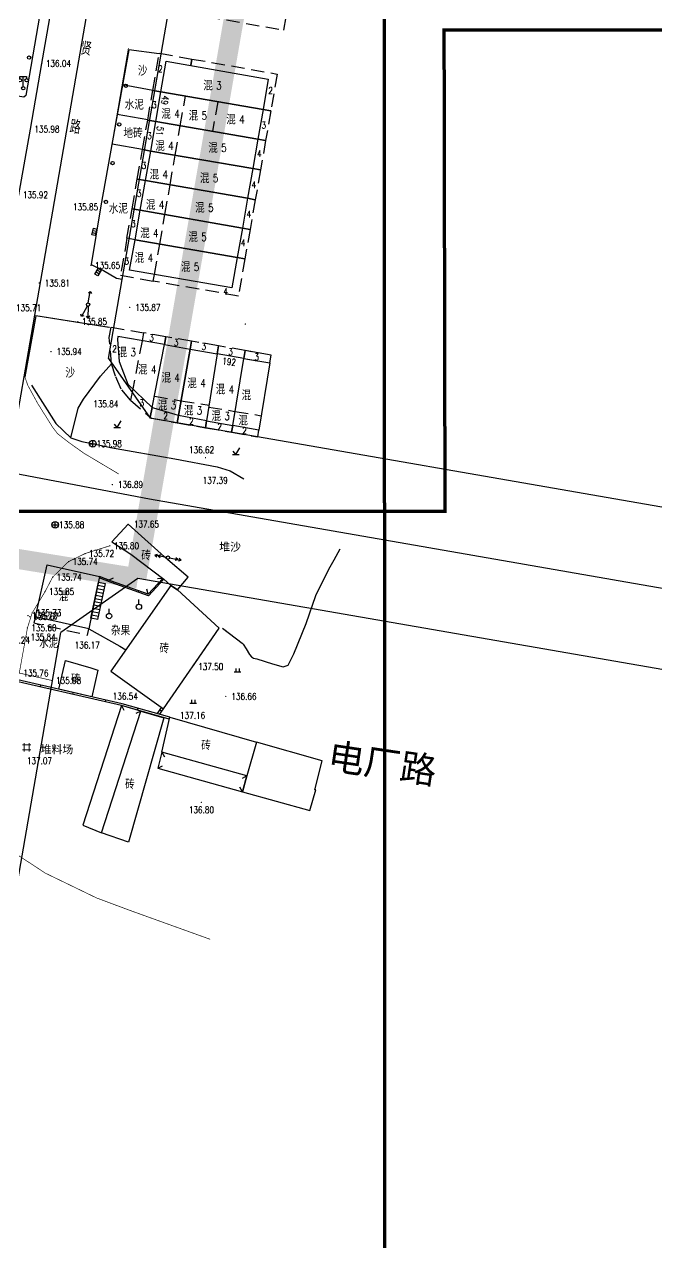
# Model space of a CAD drawing. Extents: x 529262 to 576451, y 2694391 to 2717535.
# Drawn here: x 563400.3 to 563495.1, y 2710457.1 to 2710639.8 of the extents above; entities that cross this region are included whole.
import ezdxf
from ezdxf.enums import TextEntityAlignment as Align
from ezdxf.xclip import XClip

# ---------------------------------------------------------------- set-up
doc = ezdxf.new("R2010")
doc.units = 0
doc.header["$XCLIPFRAME"] = 0
doc.linetypes.add('X2', pattern=[10, 8, -2])
doc.linetypes.add('X5', pattern=[3, 2, -1])
for name, color, linetype in [('COMPONENT', 8, 'Continuous'), ('DLDW', 8, 'Continuous'), ('DLSS', 4, 'Continuous'), ('DMTZ', 8, 'Continuous'), ('GCD', 8, 'Continuous'), ('GXYZ', 8, 'Continuous'), ('JMD', 8, 'Continuous'), ('PP-COM', 7, 'Continuous'), ('RD-中线', 40, 'Continuous'), ('RD-红线', 7, 'Continuous'), ('RD-路名', 7, 'Continuous'), ('ZBTZ', 8, 'Continuous'), ('ZJ', 7, 'Continuous'), ('污水管径标注_W10-', 202, 'Continuous')]:
    doc.layers.add(name, color=color, linetype=linetype)
doc.layers.add('SXSS', color=5, linetype='Continuous', lineweight=0)
doc.styles.add('HZ', font='rs.shx', dxfattribs={"width": 0.8, "bigfont": 'hztxt.shx'})
doc.styles.add('宋体', font='', dxfattribs={"width": 0.75})
doc.styles.add('黑体', font='simhei.ttf')
doc.styles.get('宋体').set_extended_font_data('SimSun')
doc.linetypes.add('10421', pattern='A,2,[150,AAA.SHX,S=0.5,R=0,X=0,Y=0.5],1e-11', length=2)
doc.linetypes.add('1161', pattern='A,0,[149,AAA.SHX,S=0.15,R=0,X=0,Y=0],-1.6', length=1.6)

# ---------------------------------------------------------------- blocks, each defined once
blk = doc.blocks.new('A$C19FD0107')
at = {"layer": 'RD-中线', "color": 8, "linetype": 'Continuous', "flags": 128}
blk.add_lwpolyline([(-7700.15, 15606.15), (-7604.06, 16159.91), (-7604.06, 16159.91), (-7596.39, 16204.1), (-7596.39, 16204.1), (-7583.8, 16276.68, 0.000297), (-7583.74, 16277.03), (-7578.34, 16308.34, -0.000153), (-7578.31, 16308.52), (-7563.37, 16394.93, -0.000362), (-7563.29, 16395.36), (-7551.51, 16462.95, -0.000187), (-7551.47, 16463.17), (-7534.02, 16562.75)], format="xyb", dxfattribs=at)
blk.add_lwpolyline([(-7453.22, 16156.07), (-7578.93, 16177.97), (-7600.23, 16181.99)], dxfattribs=at)
at = {"layer": 'RD-红线', "color": 8, "linetype": 'Continuous', "flags": 128}
for points in [[(-7585.09, 16199.04), (-7573.25, 16267.27), (-7571.88, 16275.16)], [(-7487.45, 16174.22), (-7495.49, 16175.62), (-7578.83, 16190.13)], [(-7497.15, 16151.55), (-7497.17, 16151.55), (-7580.65, 16166.09)], [(-7619.67, 15999.76), (-7618.81, 16004.68), (-7592.22, 16157.95)]]:
    blk.add_lwpolyline(points, dxfattribs=at)
at = {"layer": 'RD-红线', "color": 8}
blk.add_lwpolyline([(-7585.09, 16199.04), (-7578.82, 16190.13)], dxfattribs=at)
blk.add_lwpolyline([(-7580.65, 16166.09), (-7592.22, 16157.95, 0.414406)], format="xyb", dxfattribs=at)
blk = doc.blocks.new('gc123')
at = {"color": 8}
for p, q in [((-1, 0), (1, 0)), ((0, 0), (-0.8, 1)), ((0, 0), (1.2, 2))]:
    blk.add_line(p, q, dxfattribs=at)
blk = doc.blocks.new('gc125')
at = {"color": 8}
blk.add_line((0, 0.8), (0, 2.2), dxfattribs=at)
blk.add_circle((0, 0), 0.8, dxfattribs=at)
blk = doc.blocks.new('gc170')
at = {"color": 8, "linetype": 'Continuous'}
blk.add_circle((0, 0), 0.5, dxfattribs=at)
blk = doc.blocks.new('gc097')
at = {"color": 8}
for p, q in [((-1, 2.9), (-1, 3.5)), ((-1, 3.5), (1, 3.5)), ((0, 0.5), (0, 3.5)), ((1, 3.5), (1, 2.9))]:
    blk.add_line(p, q, dxfattribs=at)
for centre in [(-1, 2.4), (0, 0), (1, 2.4)]:
    blk.add_circle(centre, 0.5, dxfattribs=at)
blk = doc.blocks.new('gc041')
for p, q in [((-1, 0.5), (1, 0.5)), ((-1, -0.5), (-1, 0.5)), ((-0.33, 0.5), (-0.33, -0.5)), ((0.33, 0.5), (0.33, -0.5)), ((1, 0.5), (1, -0.5)), ((1, -0.5), (-1, -0.5))]:
    blk.add_line(p, q)
blk = doc.blocks.new('gc013b')
at = {"linetype": 'Continuous'}
blk.add_line((0.5, 0), (4, 0), dxfattribs=at)
at = {"linetype": 'Continuous', "flags": 128}
blk.add_lwpolyline([(3.5, 0.5), (4, 0), (3.5, -0.5)], dxfattribs=at)
blk = doc.blocks.new('gc146')
for p, q in [((-1.25, 0.75), (1.25, 0.75)), ((-0.75, -1.25), (-0.75, 1.25)), ((0.75, -1.25), (0.75, 1.25)), ((-1.25, -0.75), (1.25, -0.75))]:
    blk.add_line(p, q)
blk = doc.blocks.new('gc013a')
at = {"linetype": 'Continuous'}
blk.add_line((0.5, 0), (4, 0), dxfattribs=at)
at = {"linetype": 'Continuous', "flags": 128}
for points in [[(2.31, -0.4), (3, 0), (2.31, 0.4)], [(3.31, -0.4), (4, 0), (3.31, 0.4)]]:
    blk.add_lwpolyline(points, dxfattribs=at)
blk = doc.blocks.new('gc119')
at = {"color": 8}
for p, q in [((-1, 0), (1, 0)), ((-0.5, 1), (-0.5, 0)), ((0.5, 1), (0.5, 0))]:
    blk.add_line(p, q, dxfattribs=at)
blk = doc.blocks.new('GC200')
at = {"linetype": 'Continuous', "const_width": 0.2, "flags": 128}
blk.add_lwpolyline([(-0.1, 0, 1), (0.1, 0, 1)], format="xyb", close=True, dxfattribs=at)
blk = doc.blocks.new('gcbj0102')
for p, q in [((-1, 0), (1, 0)), ((0, -1), (0, 1))]:
    blk.add_line(p, q)
blk.add_circle((0, 0), 1)

msp = doc.modelspace()

# ---------------------------------------------------------------- linework, layer by layer
at = {"const_width": 0.5}
for points in [[(563084.122, 2711138.263), (562931.285, 2711138.054), (562931.608, 2710566.673), (563463.398, 2710566.758), (563463.263, 2710638.911), (563709.007, 2710638.866), (563708.877, 2711077.419), (563083.998, 2711074.669), (563084.122, 2711138.263)], [(563606.548, 2710897.61), (563454.196, 2710897.56), (563454.418, 2710327.012), (563986.146, 2710327.13), (563986.081, 2710399.056), (564231.875, 2710399.045), (564231.655, 2710837.782), (563606.85, 2710834.954), (563606.548, 2710897.61)]]:
    msp.add_lwpolyline(points, dxfattribs=at)
at = {"layer": 'DLSS', "linetype": 'Continuous'}
for points in [[(563388.355, 2710685.966), (563392.091, 2710684.256), (563395.76, 2710682.199), (563399.454, 2710679.521), (563402.995, 2710674.4), (563404.719, 2710670.721), (563406.162, 2710665.92), (563406.448, 2710663.363), (563400.512, 2710629.095), (563400.237, 2710628.824), (563396.717, 2710629.466), (563395.13, 2710629.917)], [(563420.536, 2710635.352), (563415.986, 2710635.967), (563411.793, 2710612.558), (563410.331, 2710603.752), (563412.197, 2710602.851), (563414.112, 2710601.693), (563414.969, 2710601.544), (563415.062, 2710602.075)], [(563413.062, 2710594.294), (563402.022, 2710596.053), (563400.376, 2710586.918)]]:
    msp.add_lwpolyline(points, dxfattribs=at)
at = {"layer": 'DLSS', "linetype": 'Continuous', "const_width": 0.1, "elevation": 24.543, "flags": 128}
for points in [[(563415.902, 2710636.219), (563410.293, 2710603.614)], [(563413.133, 2710561.576), (563409.407, 2710560.409), (563406.933, 2710559.205), (563404.543, 2710556.871), (563403.41, 2710554.7), (563401.475, 2710551.51), (563400.763, 2710549.256), (563399.544, 2710542.497), (563404.46, 2710541.374)]]:
    msp.add_lwpolyline(points, dxfattribs=at)
at = {"layer": 'DLSS', "linetype": 'Continuous', "const_width": 0.1}
for points in [[(563420.536, 2710635.352), (563415.986, 2710635.967), (563411.793, 2710612.558), (563410.331, 2710603.752), (563412.197, 2710602.851), (563414.112, 2710601.693), (563414.969, 2710601.544), (563415.062, 2710602.075)], [(563413.062, 2710594.294), (563402.022, 2710596.053), (563400.376, 2710586.918)]]:
    msp.add_lwpolyline(points, dxfattribs=at)
at = {"layer": 'DLSS', "linetype": 'X2', "const_width": 0.1, "flags": 128}
msp.add_lwpolyline([(563400.376, 2710586.918), (563400.819, 2710585.638), (563402.324, 2710582.89), (563404.598, 2710579.268), (563405.332, 2710578.344), (563407.005, 2710577.043), (563409.245, 2710575.447), (563414.448, 2710572.349)], dxfattribs=at)
at = {"layer": 'DLSS', "linetype": 'X2', "const_width": 0.1, "elevation": 136.422, "flags": 128}
msp.add_lwpolyline([(563393.316, 2710522.076), (563392.981, 2710520.124), (563393.237, 2710519.215), (563395.717, 2710517.551), (563403.458, 2710512.484), (563411.151, 2710508.76), (563416.179, 2710506.886), (563428.173, 2710502.568)], dxfattribs=at)
at = {"layer": 'DMTZ', "linetype": '10421', "elevation": 136.9, "flags": 128}
msp.add_lwpolyline([(563401.399, 2710585.67), (563405.038, 2710579.928), (563407.291, 2710577.765), (563408.912, 2710577.195), (563411.446, 2710576.703), (563413.232, 2710576.303), (563422.89, 2710574.637), (563429.239, 2710573.436), (563431.17, 2710572.812), (563433.225, 2710571.593)], dxfattribs=at)
at = {"layer": 'JMD', "linetype": 'Continuous'}
for p, q in [((563410.289, 2710550.704), (563411.4, 2710556.142)), ((563411.2, 2710555.163), (563412.204, 2710554.958)), ((563412.404, 2710555.937), (563411.293, 2710550.499)), ((563411.3, 2710555.652), (563412.304, 2710555.447)), ((563411.4, 2710556.142), (563412.404, 2710555.937)), ((563412.689, 2710556.314, 137.09), (563412.761, 2710556.5, 137.09)), ((563412.942, 2710556.43), (563413.668, 2710556.764)), ((563421.057, 2710556.682), (563420.26, 2710556.613)), ((563421.057, 2710556.682), (563420.26, 2710556.613)), ((563410.9, 2710553.693), (563411.903, 2710553.488)), ((563410.9, 2710553.693), (563411.903, 2710553.488)), ((563411, 2710554.183), (563412.003, 2710553.978)), ((563411.1, 2710554.673), (563412.104, 2710554.468)), ((563417.396, 2710554.629, 137.09), (563417.463, 2710554.818, 137.09)), ((563417.396, 2710554.629, 137.09), (563417.463, 2710554.818, 137.09)), ((563418.88, 2710554.317), (563418.688, 2710555.093)), ((563418.88, 2710554.317), (563418.688, 2710555.093)), ((563410.499, 2710551.733), (563411.503, 2710551.528)), ((563410.499, 2710551.733), (563411.503, 2710551.528)), ((563410.599, 2710552.223), (563411.603, 2710552.018)), ((563410.599, 2710552.223), (563411.603, 2710552.018)), ((563410.7, 2710552.713), (563411.703, 2710552.508)), ((563410.7, 2710552.713), (563411.703, 2710552.508)), ((563410.8, 2710553.203), (563411.803, 2710552.998)), ((563410.8, 2710553.203), (563411.803, 2710552.998)), ((563410.299, 2710550.754), (563411.303, 2710550.549)), ((563410.299, 2710550.754), (563411.303, 2710550.549)), ((563410.399, 2710551.243), (563411.403, 2710551.038)), ((563410.399, 2710551.243), (563411.403, 2710551.038)), ((563402.719, 2710540.695), (563402.652, 2710540.402)), ((563407.593, 2710539.581), (563407.526, 2710539.289)), ((563412.467, 2710538.467), (563412.401, 2710538.175)), ((563414.871, 2710537.611), (563415.248, 2710536.905)), ((563417.31, 2710537.228), (563417.228, 2710536.94)), ((563420.627, 2710536.953), (563420.9, 2710536.763)), ((563417.751, 2710536.791), (563417.045, 2710536.414)), ((563420.933, 2710530.631), (563421.332, 2710529.938)), ((563420.31, 2710528.205), (563421.006, 2710528.598)), ((563433.65, 2710527.055), (563432.953, 2710526.661)), ((563433.003, 2710524.683), (563432.603, 2710525.376))]:
    msp.add_line(p, q, dxfattribs=at)
at = {"layer": 'JMD', "linetype": 'X5'}
for points, elevation in [([(563423.883, 2710647.127), (563422.732, 2710647.341), (563421.739, 2710642.003), (563439.224, 2710638.906), (563440.15, 2710644.325), (563439.154, 2710644.495)], 136.366), ([(563420.786, 2710629.648), (563419.576, 2710629.86), (563420.55, 2710635.431), (563425.445, 2710634.567), (563425.272, 2710633.582)], 136.1), ([(563425.272, 2710633.582), (563425.445, 2710634.567), (563438.241, 2710632.309), (563437.273, 2710626.781), (563436.102, 2710626.986)], 136.286), ([(563420.034, 2710625.206), (563418.8, 2710625.422), (563419.576, 2710629.86), (563420.786, 2710629.648)], 136.275), ([(563436.102, 2710626.986), (563437.273, 2710626.781), (563436.497, 2710622.348), (563435.327, 2710622.553)], 136.275), ([(563419.256, 2710620.77), (563418.024, 2710620.985), (563418.8, 2710625.422), (563420.034, 2710625.206)], 136.466), ([(563418.464, 2710616.33), (563417.248, 2710616.543), (563418.025, 2710620.99), (563419.256, 2710620.77)], 136.466), ([(563435.327, 2710622.553), (563436.497, 2710622.348), (563435.723, 2710617.925), (563434.563, 2710618.128)], 136.275), ([(563434.563, 2710618.128), (563435.723, 2710617.925), (563434.943, 2710613.472), (563433.772, 2710613.677)], 136.466), ([(563417.696, 2710611.908), (563416.475, 2710612.121), (563417.248, 2710616.543), (563418.464, 2710616.33)], -526.912), ([(563417.696, 2710611.908), (563416.475, 2710612.121), (563417.248, 2710616.543), (563418.464, 2710616.33)], -526.912), ([(563433.772, 2710613.677), (563434.943, 2710613.472), (563434.162, 2710609.01), (563433.02, 2710609.21)], 136.466), ([(563433.772, 2710613.677), (563434.943, 2710613.472), (563434.162, 2710609.01), (563433.02, 2710609.21)], 136.466), ([(563416.902, 2710607.47), (563415.698, 2710607.68), (563416.475, 2710612.121), (563417.696, 2710611.908)], 136.241), ([(563416.902, 2710607.47), (563415.698, 2710607.68), (563416.475, 2710612.121), (563417.696, 2710611.908)], 136.241), ([(563433.02, 2710609.21), (563434.162, 2710609.01), (563433.391, 2710604.607), (563432.226, 2710604.802)], -527.165), ([(563433.02, 2710609.21), (563434.162, 2710609.01), (563433.391, 2710604.607), (563432.226, 2710604.802)], -527.165), ([(563416.902, 2710607.47), (563415.698, 2710607.68), (563414.729, 2710602.134), (563419.64, 2710601.267), (563419.816, 2710602.268)], 136.241), ([(563416.902, 2710607.47), (563415.698, 2710607.68), (563414.729, 2710602.134), (563419.64, 2710601.267), (563419.816, 2710602.268)], 136.241), ([(563432.226, 2710604.802), (563433.391, 2710604.607), (563432.412, 2710599.012), (563419.64, 2710601.267), (563419.816, 2710602.268)], 136.241), ([(563432.226, 2710604.802), (563433.391, 2710604.607), (563432.412, 2710599.012), (563419.64, 2710601.267), (563419.816, 2710602.268)], 136.241), ([(563421.319, 2710591.753), (563421.522, 2710592.92), (563418.173, 2710593.505), (563417.966, 2710592.32)], 136.186), ([(563421.319, 2710591.753), (563421.522, 2710592.92), (563418.173, 2710593.505), (563417.966, 2710592.32)], 136.186), ([(563425.158, 2710591.076), (563425.363, 2710592.25), (563421.522, 2710592.92), (563421.319, 2710591.753)], 136.186), ([(563425.158, 2710591.076), (563425.363, 2710592.25), (563421.522, 2710592.92), (563421.319, 2710591.753)], 136.186), ([(563429.215, 2710590.361), (563429.421, 2710591.542), (563425.363, 2710592.25), (563425.158, 2710591.076)], 136.207), ([(563429.215, 2710590.361), (563429.421, 2710591.542), (563425.363, 2710592.25), (563425.158, 2710591.076)], 136.207), ([(563433.216, 2710589.671), (563433.42, 2710590.843), (563429.421, 2710591.542), (563429.215, 2710590.361)], 136.194), ([(563433.216, 2710589.671), (563433.42, 2710590.843), (563429.421, 2710591.542), (563429.215, 2710590.361)], 136.194), ([(563435.381, 2710590.501), (563433.42, 2710590.843), (563433.216, 2710589.671)], 136.194), ([(563437.124, 2710588.997), (563437.327, 2710590.162), (563433.42, 2710590.843), (563433.216, 2710589.671)], 136.194), ([(563423.404, 2710581.125), (563423.211, 2710580.023), (563427.453, 2710579.285), (563427.636, 2710580.33)], 136.259), ([(563423.404, 2710581.125), (563423.211, 2710580.023), (563427.453, 2710579.285), (563427.636, 2710580.33)], 136.259), ([(563427.636, 2710580.33), (563427.453, 2710579.285), (563431.369, 2710578.602), (563431.55, 2710579.632)], 136.207), ([(563427.636, 2710580.33), (563427.453, 2710579.285), (563431.369, 2710578.602), (563431.55, 2710579.632)], 136.207), ([(563431.55, 2710579.632), (563431.369, 2710578.602), (563433.973, 2710578.149)], 136.194), ([(563431.55, 2710579.632), (563431.369, 2710578.602), (563435.306, 2710577.916), (563435.485, 2710578.934)], 136.194)]:
    msp.add_lwpolyline(points, dxfattribs=dict(at, elevation=elevation))
at = {"layer": 'JMD', "linetype": 'Continuous', "flags": 128}
for points, elevation in [([(563436.866, 2710631.541), (563436.102, 2710626.986), (563420.786, 2710629.648), (563421.583, 2710634.232)], 136.1), ([(563436.102, 2710626.986), (563435.327, 2710622.553), (563420.034, 2710625.206), (563420.786, 2710629.648)], 136.275), ([(563435.327, 2710622.553), (563434.563, 2710618.128), (563419.256, 2710620.77), (563420.034, 2710625.206)], 136.474), ([(563434.563, 2710618.128), (563433.772, 2710613.677), (563418.464, 2710616.33), (563419.256, 2710620.77)], 136.466), ([(563434.563, 2710618.128), (563433.772, 2710613.677), (563418.464, 2710616.33), (563419.256, 2710620.77)], 136.466), ([(563433.772, 2710613.677), (563433.02, 2710609.21), (563417.696, 2710611.908), (563418.464, 2710616.33), (563433.772, 2710613.677)], -526.912), ([(563433.772, 2710613.677), (563433.02, 2710609.21), (563417.696, 2710611.908), (563418.464, 2710616.33), (563433.772, 2710613.677)], -526.912), ([(563433.02, 2710609.21), (563432.226, 2710604.802), (563416.902, 2710607.47), (563417.696, 2710611.908)], -527.165), ([(563433.02, 2710609.21), (563432.226, 2710604.802), (563416.902, 2710607.47), (563417.696, 2710611.908)], -527.165), ([(563416.902, 2710607.47), (563432.226, 2710604.802), (563431.405, 2710600.231), (563416.074, 2710602.926)], 136.241), ([(563416.902, 2710607.47), (563432.226, 2710604.802), (563431.405, 2710600.231), (563416.074, 2710602.926)], 136.241), ([(563421.319, 2710591.753), (563414.306, 2710592.94), (563414.26, 2710592.529), (563414.537, 2710589.222), (563415.833, 2710585.821), (563419.467, 2710582.297), (563421.319, 2710591.753)], 136.186), ([(563421.319, 2710591.753), (563414.306, 2710592.94), (563414.26, 2710592.529), (563414.537, 2710589.222), (563415.833, 2710585.821), (563419.467, 2710582.297), (563421.319, 2710591.753)], 136.186), ([(563421.319, 2710591.753), (563425.158, 2710591.076), (563423.404, 2710581.125), (563419.714, 2710582.231), (563419.467, 2710582.297), (563421.319, 2710591.753)], 136.186), ([(563421.319, 2710591.753), (563425.158, 2710591.076), (563423.404, 2710581.125), (563419.714, 2710582.231), (563419.467, 2710582.297), (563421.319, 2710591.753)], 136.186), ([(563427.636, 2710580.33), (563423.404, 2710581.125), (563425.158, 2710591.076), (563429.215, 2710590.361)], 136.207), ([(563427.636, 2710580.33), (563423.404, 2710581.125), (563425.158, 2710591.076), (563429.215, 2710590.361)], 136.207), ([(563429.215, 2710590.361), (563427.636, 2710580.33), (563431.55, 2710579.632), (563433.216, 2710589.671)], 136.207), ([(563429.215, 2710590.361), (563427.636, 2710580.33), (563431.55, 2710579.632), (563433.216, 2710589.671)], 136.207), ([(563433.216, 2710589.671), (563437.124, 2710588.997), (563435.485, 2710578.934), (563431.55, 2710579.632)], 136.194), ([(563424.859, 2710556.861), (563421.823, 2710559.477), (563415.888, 2710564.809), (563413.415, 2710562.183), (563416.273, 2710560.34), (563421.217, 2710556.56), (563422.257, 2710555.629), (563423.278, 2710554.986)], 137.588), ([(563424.859, 2710556.861), (563421.823, 2710559.477), (563415.888, 2710564.809), (563413.415, 2710562.183), (563416.273, 2710560.34), (563421.217, 2710556.56), (563422.257, 2710555.629), (563423.278, 2710554.986)], 137.588), ([(563403.728, 2710558.74), (563411.567, 2710556.959), (563409.964, 2710549.11), (563401.951, 2710550.915)], 136.377), ([(563417.751, 2710536.791), (563414.871, 2710537.611), (563409.052, 2710519.662), (563411.857, 2710518.537)], 136.609), ([(563421.244, 2710535.796), (563415.928, 2710517.125), (563411.857, 2710518.537), (563417.751, 2710536.791)], 136.493), ([(563433.65, 2710527.055), (563420.933, 2710530.631), (563422.119, 2710535.859), (563435.103, 2710532.147)], 137.824), ([(563435.103, 2710532.147), (563433.65, 2710527.055), (563433.003, 2710524.683), (563443.142, 2710521.872), (563444.023, 2710524.958), (563443.868, 2710525.002), (563444.963, 2710529.328)], 137.824), ([(563420.933, 2710530.631), (563420.31, 2710528.205), (563420.31, 2710528.205), (563433.003, 2710524.683), (563433.65, 2710527.055)], -526.814)]:
    msp.add_lwpolyline(points, close=True, dxfattribs=dict(at, elevation=elevation))
at = {"layer": 'JMD', "linetype": 'X5', "flags": 128}
for points, elevation in [([(563423.695, 2710624.571), (563424.466, 2710629.008)], 136.286), ([(563429.306, 2710628.167), (563428.536, 2710623.731)], 136.1), ([(563422.926, 2710620.137), (563423.695, 2710624.571)], 136.286), ([(563422.158, 2710615.69), (563422.926, 2710620.137)], 136.286), ([(563421.39, 2710611.258), (563422.158, 2710615.69)], 136.286), ([(563421.39, 2710611.258), (563422.158, 2710615.69)], 136.286), ([(563420.61, 2710606.824), (563421.39, 2710611.258)], 136.286), ([(563420.61, 2710606.824), (563421.39, 2710611.258)], 136.286), ([(563419.816, 2710602.268), (563420.61, 2710606.824)], 136.286), ([(563419.816, 2710602.268), (563420.61, 2710606.824)], 136.286), ([(563419.804, 2710584.018), (563423.79, 2710583.315)], 136.186), ([(563419.804, 2710584.018), (563423.79, 2710583.315)], 136.186), ([(563423.79, 2710583.315), (563428.001, 2710582.653)], 136.186), ([(563423.79, 2710583.315), (563428.001, 2710582.653)], 136.186), ([(563427.959, 2710582.381), (563431.897, 2710581.728)], 136.207), ([(563427.959, 2710582.381), (563431.897, 2710581.728)], 136.207), ([(563431.897, 2710581.728), (563434.335, 2710581.331)], 136.207), ([(563431.897, 2710581.728), (563435.835, 2710581.086)], 136.207), ([(563401.951, 2710550.915), (563401.745, 2710550.001), (563409.758, 2710548.196), (563409.964, 2710549.11)], 136.377)]:
    msp.add_lwpolyline(points, dxfattribs=dict(at, elevation=elevation))
at = {"layer": 'JMD', "linetype": 'X5'}
for points in [[(563416.556, 2710585.12), (563416.226, 2710583.435), (563414.818, 2710585.062), (563413.957, 2710586.998), (563413.382, 2710588.839), (563413.04, 2710592.811), (563413.303, 2710594.355), (563418.173, 2710593.505), (563417.966, 2710592.32)], [(563416.556, 2710585.12), (563416.226, 2710583.435), (563414.818, 2710585.062), (563413.957, 2710586.998), (563413.382, 2710588.839), (563413.04, 2710592.811), (563413.303, 2710594.355), (563418.173, 2710593.505), (563417.966, 2710592.32)], [(563416.556, 2710585.12), (563416.226, 2710583.435), (563419.186, 2710580.866), (563419.467, 2710582.297)], [(563416.556, 2710585.12), (563416.226, 2710583.435), (563419.186, 2710580.866), (563419.467, 2710582.297)], [(563419.467, 2710582.297), (563419.186, 2710580.866), (563419.39, 2710580.689), (563423.211, 2710580.023), (563423.404, 2710581.125)], [(563419.467, 2710582.297), (563419.186, 2710580.866), (563419.39, 2710580.689), (563423.211, 2710580.023), (563423.404, 2710581.125)]]:
    msp.add_lwpolyline(points, dxfattribs=at)
at = {"layer": 'JMD', "linetype": 'X5', "flags": 128}
msp.add_lwpolyline([(563417.966, 2710592.32), (563416.556, 2710585.12)], dxfattribs=at)
msp.add_lwpolyline([(563417.966, 2710592.32), (563416.556, 2710585.12)], dxfattribs=at)
at = {"layer": 'JMD', "linetype": 'Continuous', "flags": 128}
for points, elevation in [([(563434.09, 2710579.181), (563431.55, 2710579.632), (563433.216, 2710589.671), (563435.246, 2710589.321)], 136.194), ([(563421.057, 2710556.682), (563418.88, 2710554.317), (563413.374, 2710556.264), (563411.567, 2710556.959)], 137.09), ([(563421.217, 2710556.56), (563418.938, 2710554.084), (563413.305, 2710556.076), (563411.527, 2710556.763)], 137.09), ([(563422.052, 2710535.566), (563422.036, 2710535.571)], 137.824)]:
    msp.add_lwpolyline(points, dxfattribs=dict(at, elevation=elevation))
for points in [[(563422.257, 2710555.629), (563422.257, 2710555.629), (563413.267, 2710542.767), (563421.157, 2710537.132), (563429.502, 2710549.211), (563423.278, 2710554.986), (563422.257, 2710555.629)], [(563406.452, 2710544.372), (563410.266, 2710543.284), (563411.31, 2710542.902), (563410.404, 2710538.939), (563405.468, 2710540.067)]]:
    msp.add_lwpolyline(points, close=True, dxfattribs=at)
for points in [[(563425.413, 2710543.293), (563429.502, 2710549.211), (563423.278, 2710554.986), (563422.257, 2710555.629), (563422.257, 2710555.629), (563414.568, 2710544.628)], [(563422.119, 2710535.859), (563414.954, 2710537.899), (563396.21, 2710542.182)], [(563422.036, 2710535.571), (563414.879, 2710537.608), (563396.463, 2710541.817)], [(563420.251, 2710536.391), (563420.25, 2710536.41), (563420.886, 2710537.325)], [(563420.576, 2710536.298), (563421.159, 2710537.136)], [(563422.051, 2710535.62), (563422.051, 2710535.62)]]:
    msp.add_lwpolyline(points, dxfattribs=at)
at = {"layer": 'PP-COM', "color": 8, "const_width": 3}
msp.add_lwpolyline([(563417.341, 2710556.693), (562978.055, 2710627.629), (563025.329, 2710860.726), (563456.913, 2710785.203), (563417.116, 2710556.733)], dxfattribs=at)
at = {"layer": 'ZBTZ', "linetype": '1161', "flags": 128}
for points, elevation in [([(563419.577, 2710629.865), (563415.038, 2710630.678)], 136.36), ([(563418.801, 2710625.427), (563414.244, 2710626.243)], 136.5), ([(563418.025, 2710620.99), (563413.45, 2710621.81)], 136.371), ([(563407.291, 2710577.765), (563408.399, 2710582.187), (563409.157, 2710583.57), (563411.706, 2710587.024), (563413.382, 2710588.839)], 136.628), ([(563407.291, 2710577.765), (563408.399, 2710582.187), (563409.157, 2710583.57), (563411.706, 2710587.024), (563413.382, 2710588.839)], 136.628), ([(563430.039, 2710549.243), (563432.964, 2710546.986), (563433.132, 2710546.812), (563433.596, 2710546.143), (563434.088, 2710545.261), (563434.358, 2710544.899), (563434.697, 2710544.73), (563435.194, 2710544.639), (563437.507, 2710543.859), (563439.115, 2710543.447), (563439.875, 2710543.698), (563440.723, 2710545.357), (563442.597, 2710549.908), (563444.009, 2710554.131), (563445.989, 2710558.09), (563446.759, 2710559.46), (563447.655, 2710561.136)], 137.082), ([(563409.964, 2710549.11), (563414.617, 2710546.501), (563415.519, 2710545.99)], 136.169), ([(563409.964, 2710549.11), (563414.617, 2710546.501), (563415.519, 2710545.99)], 136.169), ([(563430.039, 2710549.243), (563430.625, 2710548.79)], 137.082)]:
    msp.add_lwpolyline(points, dxfattribs=dict(at, elevation=elevation))
at = {"layer": '污水管径标注_W10-'}
msp.add_lwpolyline([(563396.027, 2710594.492), (563399.478, 2710614.192), (563401.203, 2710624.042), (563402.929, 2710633.892), (563406.38, 2710653.592), (563409.831, 2710673.292), (563411.625, 2710683.53), (563416.802, 2710713.08), (563420.185, 2710732.392), (563421.979, 2710742.63), (563423.636, 2710752.092), (563427.155, 2710772.18)], dxfattribs=at)

# ---------------------------------------------------------------- block references
at = {"layer": 'COMPONENT', "linetype": 'Continuous', "xscale": 0.5, "yscale": 0.5}
for p in [(563410.555, 2710576.888, 135.98), (563404.92, 2710564.722, 135.88)]:
    msp.add_blockref('gcbj0102', p, dxfattribs=at)
at = {"layer": 'DLDW', "color": 252, "linetype": 'Continuous', "xscale": 0.5, "yscale": 0.5, "zscale": 0.5}
msp.add_blockref('gc097', (563400.139, 2710630.18), dxfattribs=at)
at = {"layer": 'GCD', "linetype": 'Continuous'}
ref = msp.add_blockref('GC200', (563402.926, 2710633.902, 136.04), dxfattribs=dict(at, xscale=0.5, yscale=0.5, zscale=0.5))
ref.add_attrib('height', '136.04', dxfattribs={"linetype": 'Continuous', "height": 1, "style": 'HZ', "width": 0.8}).set_placement((563403.526, 2710633.902, 136.04), align=Align.MIDDLE_LEFT)
ref = msp.add_blockref('GC200', (563401.209, 2710624.055, 135.98), dxfattribs=dict(at, xscale=0.5, yscale=0.5, zscale=0.5))
ref.add_attrib('height', '135.98', dxfattribs={"linetype": 'Continuous', "height": 1, "style": 'HZ', "width": 0.8}).set_placement((563401.809, 2710624.055, 135.98), align=Align.MIDDLE_LEFT)
ref = msp.add_blockref('GC200', (563399.478, 2710614.19, 135.92), dxfattribs=dict(at, xscale=0.5, yscale=0.5, zscale=0.5))
ref.add_attrib('height', '135.92', dxfattribs={"linetype": 'Continuous', "height": 1, "style": 'HZ', "width": 0.8}).set_placement((563400.078, 2710614.19, 135.92), align=Align.MIDDLE_LEFT)
at = {"layer": 'GCD', "linetype": 'Continuous', "xscale": 0.5, "yscale": 0.5, "zscale": 0.5}
for p in [(563411.793, 2710612.558, 135.846), (563402.531, 2710600.973, 135.813), (563416.102, 2710597.32, 135.874), (563433.449, 2710594.812, 135.902), (563404.3, 2710590.694, 135.944), (563427.474, 2710574.799, 136.621), (563413.499, 2710570.754, 136.889), (563430.517, 2710538.983, 136.658), (563426.843, 2710523.104, 136.802)]:
    msp.add_blockref('GC200', p, dxfattribs=at)
at = {"layer": 'GCD', "linetype": 'Continuous', "xscale": 0.5, "yscale": 0.5}
for p in [(563432.226, 2710604.802, 136.416), (563409.157, 2710583.57, 135.842), (563431.17, 2710572.812, 137.392), (563415.888, 2710564.809, 137.648), (563409.964, 2710549.11, 136.169), (563425.537, 2710543.451, 137.495), (563414.954, 2710537.899, 136.538), (563422.119, 2710535.859, 137.156)]:
    msp.add_blockref('GC200', p, dxfattribs=at)
at = {"layer": 'GCD', "linetype": 'Continuous'}
ref = msp.add_blockref('GC200', (563410.293, 2710603.614, 135.654), dxfattribs=dict(at, xscale=0.5, yscale=0.5, zscale=0.5))
ref.add_attrib('height', '135.65', dxfattribs={"linetype": 'Continuous', "height": 1, "style": 'HZ', "width": 0.8}).set_placement((563410.893, 2710603.614, 135.654), align=Align.MIDDLE_LEFT)
ref = msp.add_blockref('GC200', (563398.448, 2710597.269, 135.705), dxfattribs=dict(at, xscale=0.5, yscale=0.5, zscale=0.5))
ref.add_attrib('height', '135.71', dxfattribs={"linetype": 'Continuous', "height": 1, "style": 'HZ', "width": 0.8}).set_placement((563399.048, 2710597.269, 135.705), align=Align.MIDDLE_LEFT)
ref = msp.add_blockref('GC200', (563408.333, 2710595.203, 135.849), dxfattribs=dict(at, xscale=0.5, yscale=0.5, zscale=0.5))
ref.add_attrib('height', '135.85', dxfattribs={"linetype": 'Continuous', "height": 1, "style": 'HZ', "width": 0.8}).set_placement((563408.933, 2710595.203, 135.849), align=Align.MIDDLE_LEFT)
ref = msp.add_blockref('GC200', (563410.555, 2710576.888, 135.98), dxfattribs=dict(at, xscale=0.5, yscale=0.5, zscale=0.5))
ref.add_attrib('height', '135.98', dxfattribs={"linetype": 'Continuous', "height": 1, "style": 'HZ', "width": 0.8}).set_placement((563411.155, 2710576.888, 135.98), align=Align.MIDDLE_LEFT)
ref = msp.add_blockref('GC200', (563404.92, 2710564.722, 135.88), dxfattribs=dict(at, xscale=0.5, yscale=0.5, zscale=0.5))
ref.add_attrib('height', '135.88', dxfattribs={"linetype": 'Continuous', "height": 1, "style": 'HZ', "width": 0.8}).set_placement((563405.52, 2710564.722, 135.88), align=Align.MIDDLE_LEFT)
ref = msp.add_blockref('GC200', (563409.407, 2710560.409, 135.715), dxfattribs=dict(at, xscale=0.5, yscale=0.5, zscale=0.5))
ref.add_attrib('height', '135.72', dxfattribs={"linetype": 'Continuous', "height": 1, "style": 'HZ', "width": 0.8}).set_placement((563410.007, 2710560.409, 135.715), align=Align.MIDDLE_LEFT)
ref = msp.add_blockref('GC200', (563413.133, 2710561.576, 135.801), dxfattribs=dict(at, xscale=0.5, yscale=0.5, zscale=0.5))
ref.add_attrib('height', '135.80', dxfattribs={"linetype": 'Continuous', "height": 1, "style": 'HZ', "width": 0.8}).set_placement((563413.733, 2710561.576, 135.801), align=Align.MIDDLE_LEFT)
ref = msp.add_blockref('GC200', (563406.933, 2710559.205, 135.738), dxfattribs=dict(at, xscale=0.5, yscale=0.5, zscale=0.5))
ref.add_attrib('height', '135.74', dxfattribs={"linetype": 'Continuous', "height": 1, "style": 'HZ', "width": 0.8}).set_placement((563407.533, 2710559.205, 135.738), align=Align.MIDDLE_LEFT)
ref = msp.add_blockref('GC200', (563404.543, 2710556.871, 135.741), dxfattribs=dict(at, xscale=0.5, yscale=0.5, zscale=0.5))
ref.add_attrib('height', '135.74', dxfattribs={"linetype": 'Continuous', "height": 1, "style": 'HZ', "width": 0.8}).set_placement((563405.143, 2710556.871, 135.741), align=Align.MIDDLE_LEFT)
ref = msp.add_blockref('GC200', (563403.41, 2710554.7, 135.851), dxfattribs=dict(at, xscale=0.5, yscale=0.5, zscale=0.5))
ref.add_attrib('height', '135.85', dxfattribs={"linetype": 'Continuous', "height": 1, "style": 'HZ', "width": 0.8}).set_placement((563404.01, 2710554.7, 135.851), align=Align.MIDDLE_LEFT)
ref = msp.add_blockref('GC200', (563400.85, 2710551.108, 135.717), dxfattribs=dict(at, xscale=0.5, yscale=0.5, zscale=0.5))
ref.add_attrib('height', '135.72', dxfattribs={"linetype": 'Continuous', "height": 1, "style": 'HZ', "width": 0.8}).set_placement((563401.45, 2710551.108, 135.717), align=Align.MIDDLE_LEFT)
ref = msp.add_blockref('GC200', (563401.122, 2710550.958, 135.667), dxfattribs=dict(at, xscale=0.5, yscale=0.5, zscale=0.5))
ref.add_attrib('height', '135.67', dxfattribs={"linetype": 'Continuous', "height": 1, "style": 'HZ', "width": 0.8}).set_placement((563401.722, 2710550.958, 135.667), align=Align.MIDDLE_LEFT)
ref = msp.add_blockref('GC200', (563401.475, 2710551.51, 135.728), dxfattribs=dict(at, xscale=0.5, yscale=0.5, zscale=0.5))
ref.add_attrib('height', '135.73', dxfattribs={"linetype": 'Continuous', "height": 1, "style": 'HZ', "width": 0.8}).set_placement((563402.075, 2710551.51, 135.728), align=Align.MIDDLE_LEFT)
ref = msp.add_blockref('GC200', (563400.763, 2710549.256, 135.597), dxfattribs=dict(at, xscale=0.5, yscale=0.5, zscale=0.5))
ref.add_attrib('height', '135.60', dxfattribs={"linetype": 'Continuous', "height": 1, "style": 'HZ', "width": 0.8}).set_placement((563401.363, 2710549.256, 135.597), align=Align.MIDDLE_LEFT)
ref = msp.add_blockref('GC200', (563400.633, 2710547.888, 135.84), dxfattribs=dict(at, xscale=0.5, yscale=0.5, zscale=0.5))
ref.add_attrib('height', '135.84', dxfattribs={"linetype": 'Continuous', "height": 1, "style": 'HZ', "width": 0.8}).set_placement((563401.233, 2710547.888, 135.84), align=Align.MIDDLE_LEFT)
ref = msp.add_blockref('GC200', (563399.544, 2710542.497, 135.759), dxfattribs=dict(at, xscale=0.5, yscale=0.5, zscale=0.5))
ref.add_attrib('height', '135.76', dxfattribs={"linetype": 'Continuous', "height": 1, "style": 'HZ', "width": 0.8}).set_placement((563400.144, 2710542.497, 135.759), align=Align.MIDDLE_LEFT)
ref = msp.add_blockref('GC200', (563404.46, 2710541.374, 135.983), dxfattribs=dict(at, xscale=0.5, yscale=0.5, zscale=0.5))
ref.add_attrib('height', '135.98', dxfattribs={"linetype": 'Continuous', "height": 1, "style": 'HZ', "width": 0.8}).set_placement((563405.06, 2710541.374, 135.983), align=Align.MIDDLE_LEFT)
at = {"layer": 'GXYZ', "linetype": 'Continuous'}
for name, p, xscale, yscale, zscale, rotation in [('gc041', (563410.812, 2710608.645), 0.4999999998761745, 0.4999999998761745, 0.4999999998761745, 75.15788608872958), ('gc041', (563411.36, 2710602.617), 0.4999999999390561, 0.4999999999390561, 0.4999999999390561, 240.4176757538355), ('gc013b', (563409.857, 2710597.735), 0.5000000000435475, 0.5000000000435475, 0.5000000000435475, 80.30421559891124), ('gc013b', (563409.857, 2710597.735), 0.5000000002124146, 0.5000000002124146, 0.5000000002124146, 241.2977735078115), ('gc013b', (563409.857, 2710597.735), 0.4999999999972079, 0.4999999999972079, 0.4999999999972079, 269.7858783938564), ('gc013a', (563421.847, 2710559.798), 0.49999999998825, 0.49999999998825, 0.49999999998825, 169.7401467216841), ('gc013a', (563421.847, 2710559.798), 0.4999999999698485, 0.4999999999698485, 0.4999999999698485, 349.6725006257297)]:
    msp.add_blockref(name, p, dxfattribs=dict(at, xscale=xscale, yscale=yscale, zscale=zscale, rotation=rotation))
at = {"layer": 'GXYZ', "linetype": 'Continuous', "xscale": 0.5, "yscale": 0.5, "zscale": 0.5}
for p in [(563409.857, 2710597.735), (563409.857, 2710597.735), (563409.857, 2710597.735), (563409.857, 2710597.735), (563421.847, 2710559.798), (563421.847, 2710559.798), (563421.847, 2710559.798)]:
    msp.add_blockref('gc170', p, dxfattribs=at)
at = {"layer": 'PP-COM'}
ref = msp.add_blockref('A$C19FD0107', (570997.993, 2694390.603), dxfattribs=at)
XClip(ref).set_block_clipping_path([(-9366.4383134884, 14428.6043910822), (-3328.4480743363, 17452.7484863754)])
at = {"layer": 'SXSS', "color": 8, "linetype": 'Continuous', "xscale": 0.5, "yscale": 0.5, "zscale": 0.5}
msp.add_blockref('gc146', (563400.67, 2710531.332), dxfattribs=at)
at = {"layer": 'ZBTZ', "linetype": 'Continuous'}
for p, xscale, yscale, zscale, rotation in [((563401.016, 2710634.786), 0.499999999956062, 0.499999999956062, 0.499999999956062, 260.1725827451389), ((563415.53, 2710630.57), 0.4999999998393497, 0.4999999998393497, 0.4999999998393497, 80.2293823100325), ((563414.529, 2710624.761), 0.4999999998393497, 0.4999999998393497, 0.4999999998393497, 80.2293823100325), ((563413.529, 2710618.952), 0.4999999998393497, 0.4999999998393497, 0.4999999998393497, 80.2293823100325), ((563412.529, 2710613.143), 0.4999999998393497, 0.4999999998393497, 0.4999999998393497, 80.2293823100325), ((563412.529, 2710613.143), 0.4999999998393497, 0.4999999998393497, 0.4999999998393497, 80.2293823100325)]:
    msp.add_blockref('gc170', p, dxfattribs=dict(at, xscale=xscale, yscale=yscale, zscale=zscale, rotation=rotation))
at = {"layer": 'ZBTZ', "linetype": 'Continuous', "xscale": 0.5, "yscale": 0.5}
for name, p in [('gc123', (563414.236, 2710579.319)), ('gc123', (563414.236, 2710579.319)), ('gc123', (563432.035, 2710575.243)), ('gc123', (563432.035, 2710575.243)), ('gc125', (563417.484, 2710552.419)), ('gc125', (563417.484, 2710552.419)), ('gc125', (563413.012, 2710551.044)), ('gc125', (563413.012, 2710551.044)), ('gc119', (563432.284, 2710542.683)), ('gc119', (563425.607, 2710537.958))]:
    msp.add_blockref(name, p, dxfattribs=at)

# ---------------------------------------------------------------- texts
at = {"layer": 'GCD', "linetype": 'Continuous', "style": 'HZ', "width": 0.8}
for s, p in [('135.85', (563409.485, 2710612.381)), ('135.81', (563405.256, 2710600.973)), ('135.87', (563418.827, 2710597.32)), ('135.94', (563407.025, 2710590.694)), ('135.84', (563412.52, 2710582.84)), ('136.62', (563426.889, 2710575.942)), ('137.39', (563428.93, 2710571.387)), ('136.89', (563416.224, 2710570.754)), ('137.65', (563418.613, 2710564.809)), ('136.24', (563399.262, 2710547.436)), ('136.17', (563409.74, 2710546.678)), ('137.50', (563428.262, 2710543.451)), ('136.54', (563415.448, 2710539.008)), ('136.66', (563433.242, 2710538.983)), ('137.16', (563425.542, 2710536.145)), ('137.07', (563402.564, 2710529.351)), ('136.80', (563426.863, 2710521.97))]:
    msp.add_text(s, height=1, dxfattribs=at).set_placement(p, align=Align.MIDDLE)
at = {"layer": 'JMD', "linetype": 'Continuous', "style": 'HZ', "width": 0.8}
for s, p in [('混', (563428.58, 2710630.605)), ('混', (563422.283, 2710626.35)), ('混', (563426.386, 2710626.077)), ('混', (563432.016, 2710625.514)), ('混', (563421.371, 2710621.532)), ('混', (563429.331, 2710621.25)), ('混', (563420.526, 2710617.266)), ('混', (563428.076, 2710616.712)), ('混', (563419.975, 2710612.717)), ('混', (563419.975, 2710612.717)), ('混', (563427.351, 2710612.271)), ('混', (563427.351, 2710612.271)), ('混', (563419.106, 2710608.469)), ('混', (563419.106, 2710608.469)), ('混', (563426.337, 2710607.878)), ('混', (563426.337, 2710607.878)), ('混', (563418.286, 2710604.753)), ('混', (563418.286, 2710604.753)), ('混', (563425.227, 2710603.389)), ('混', (563425.227, 2710603.389)), ('混', (563415.727, 2710590.585)), ('混', (563415.727, 2710590.585)), ('混', (563418.777, 2710588)), ('混', (563418.777, 2710588)), ('混', (563422.308, 2710586.772)), ('混', (563422.308, 2710586.772)), ('混', (563426.176, 2710585.943)), ('混', (563426.176, 2710585.943)), ('混', (563430.449, 2710585.031)), ('混', (563430.449, 2710585.031)), ('混', (563434.337, 2710584.167)), ('混', (563434.337, 2710584.167)), ('混', (563421.757, 2710582.667)), ('混', (563421.757, 2710582.667)), ('混', (563425.656, 2710581.869)), ('混', (563425.656, 2710581.869)), ('混', (563429.798, 2710581.036)), ('混', (563429.798, 2710581.036)), ('混', (563433.841, 2710580.374)), ('混', (563433.841, 2710580.374)), ('砖', (563419.281, 2710560.143)), ('砖', (563419.281, 2710560.143)), ('混', (563406.894, 2710554.009)), ('砖', (563422.006, 2710546.197)), ('砖', (563422.006, 2710546.197)), ('砖', (563408.713, 2710541.605)), ('砖', (563428.281, 2710531.659)), ('砖', (563416.861, 2710525.828))]:
    msp.add_text(s, height=1.5, dxfattribs=at).set_placement(p, align=Align.MIDDLE_RIGHT)
for s, p in [('3', (563429.08, 2710630.605)), ('4', (563422.783, 2710626.35)), ('5', (563426.886, 2710626.077)), ('4', (563432.516, 2710625.514)), ('4', (563421.871, 2710621.532)), ('5', (563429.831, 2710621.25)), ('4', (563421.026, 2710617.266)), ('5', (563428.576, 2710616.712)), ('4', (563420.475, 2710612.717)), ('4', (563420.475, 2710612.717)), ('5', (563427.851, 2710612.271)), ('5', (563427.851, 2710612.271)), ('4', (563419.606, 2710608.469)), ('4', (563419.606, 2710608.469)), ('5', (563426.837, 2710607.878)), ('5', (563426.837, 2710607.878)), ('4', (563418.786, 2710604.753)), ('4', (563418.786, 2710604.753)), ('5', (563425.727, 2710603.389)), ('5', (563425.727, 2710603.389)), ('3', (563416.227, 2710590.585)), ('3', (563416.227, 2710590.585)), ('4', (563419.277, 2710588)), ('4', (563419.277, 2710588)), ('4', (563422.808, 2710586.772)), ('4', (563422.808, 2710586.772)), ('4', (563426.676, 2710585.943)), ('4', (563426.676, 2710585.943)), ('4', (563430.949, 2710585.031)), ('4', (563430.949, 2710585.031)), ('3', (563422.257, 2710582.667)), ('3', (563422.257, 2710582.667)), ('3', (563426.156, 2710581.869)), ('3', (563426.156, 2710581.869)), ('3', (563430.298, 2710581.036)), ('3', (563430.298, 2710581.036))]:
    msp.add_text(s, height=1.2, dxfattribs=at).set_placement(p, align=Align.MIDDLE_LEFT)
at = {"layer": 'RD-路名', "color": 7, "style": '黑体'}
msp.add_text('电厂路', height=4, rotation=351.54334, dxfattribs=at).set_placement((563454.019, 2710529.024), align=Align.MIDDLE)
at = {"layer": 'ZJ', "color": 8, "linetype": 'Continuous', "style": 'HZ', "width": 0.8}
for s, height, rotation, p in [('贤', 2, 351.92344, (563409.594, 2710636.2)), ('49', 1, 261.89415, (563421.392, 2710628.387)), ('路', 2, 351.92344, (563407.965, 2710624.484)), ('51', 1, 261.89415, (563420.63, 2710623.773)), ('192', 1, 353.07196, (563431.018, 2710589.183)), ('192', 1, 353.07196, (563431.018, 2710589.183))]:
    msp.add_text(s, height=height, rotation=rotation, dxfattribs=at).set_placement(p, align=Align.MIDDLE)
for s, height, p in [('沙', 1.5, (563418.041, 2710632.879)), ('2', 1, (563420.7, 2710633.07, -135.48)), ('2', 1, (563437.236, 2710629.836, -135.48)), ('水泥', 1.5, (563416.801, 2710627.802)), ('3', 1, (563419.802, 2710627.683, -135.48)), ('3', 1, (563436.214, 2710624.639, -135.48)), ('地砖', 1.5, (563416.601, 2710623.537)), ('3', 1, (563419.092, 2710623.038, -135.48)), ('4', 1, (563435.546, 2710620.387, -135.48)), ('3', 1, (563418.254, 2710618.595, -135.48)), ('4', 1, (563434.733, 2710615.698, -135.48)), ('3', 1, (563417.524, 2710614.426, -135.48)), ('3', 1, (563417.524, 2710614.426, -135.48)), ('水泥', 1.5, (563414.408, 2710612.219)), ('水泥', 1.5, (563414.408, 2710612.219)), ('4', 1, (563433.983, 2710611.321, -135.48)), ('3', 1, (563416.659, 2710609.871, -135.48)), ('3', 1, (563416.659, 2710609.871, -135.48)), ('4', 1, (563433.107, 2710607.007, -135.48)), ('4', 1, (563433.107, 2710607.007, -135.48)), ('3', 1, (563415.661, 2710604.243, -135.48)), ('3', 1, (563415.661, 2710604.243, -135.48)), ('4', 1, (563430.493, 2710599.727, -135.48)), ('4', 1, (563430.493, 2710599.727, -135.48)), ('3', 1, (563419.387, 2710592.777, -135.48)), ('3', 1, (563419.387, 2710592.777, -135.48)), ('3', 1, (563423.079, 2710592.068, -135.48)), ('3', 1, (563423.079, 2710592.068, -135.48)), ('3', 1, (563427.216, 2710591.473, -135.48)), ('3', 1, (563427.216, 2710591.473, -135.48)), ('2', 1, (563413.832, 2710591.108, -135.48)), ('2', 1, (563413.832, 2710591.108, -135.48)), ('3', 1, (563431.24, 2710590.68, -135.48)), ('3', 1, (563431.24, 2710590.68, -135.48)), ('3', 1, (563435.146, 2710589.887, -135.48)), ('沙', 1.5, (563407.179, 2710587.587)), ('沙', 1.5, (563407.179, 2710587.587)), ('3', 1, (563417.915, 2710582.988, -135.48)), ('3', 1, (563417.915, 2710582.988, -135.48)), ('2', 1, (563421.491, 2710581.042, -135.48)), ('2', 1, (563421.491, 2710581.042, -135.48)), ('2', 1, (563425.362, 2710580.259, -135.48)), ('2', 1, (563425.362, 2710580.259, -135.48)), ('2', 1, (563429.596, 2710579.427, -135.48)), ('2', 1, (563429.596, 2710579.427, -135.48)), ('2', 1, (563433.33, 2710578.849, -135.48)), ('2', 1, (563433.33, 2710578.849, -135.48)), ('杂果', 1.5, (563414.736, 2710548.966)), ('杂果', 1.5, (563414.736, 2710548.966)), ('水泥', 1.5, (563403.944, 2710547.048))]:
    msp.add_text(s, height=height, dxfattribs=at).set_placement(p, align=Align.MIDDLE)
at = {"layer": 'ZJ', "color": 8, "linetype": 'Continuous', "style": '宋体'}
for s, p in [('堆沙', (563431.169, 2710561.443)), ('堆沙', (563431.169, 2710561.443)), ('堆料场', (563405.189, 2710531.075))]:
    msp.add_text(s, height=1.2, dxfattribs=at).set_placement(p, align=Align.MIDDLE)

doc.saveas('drawing.dxf')
